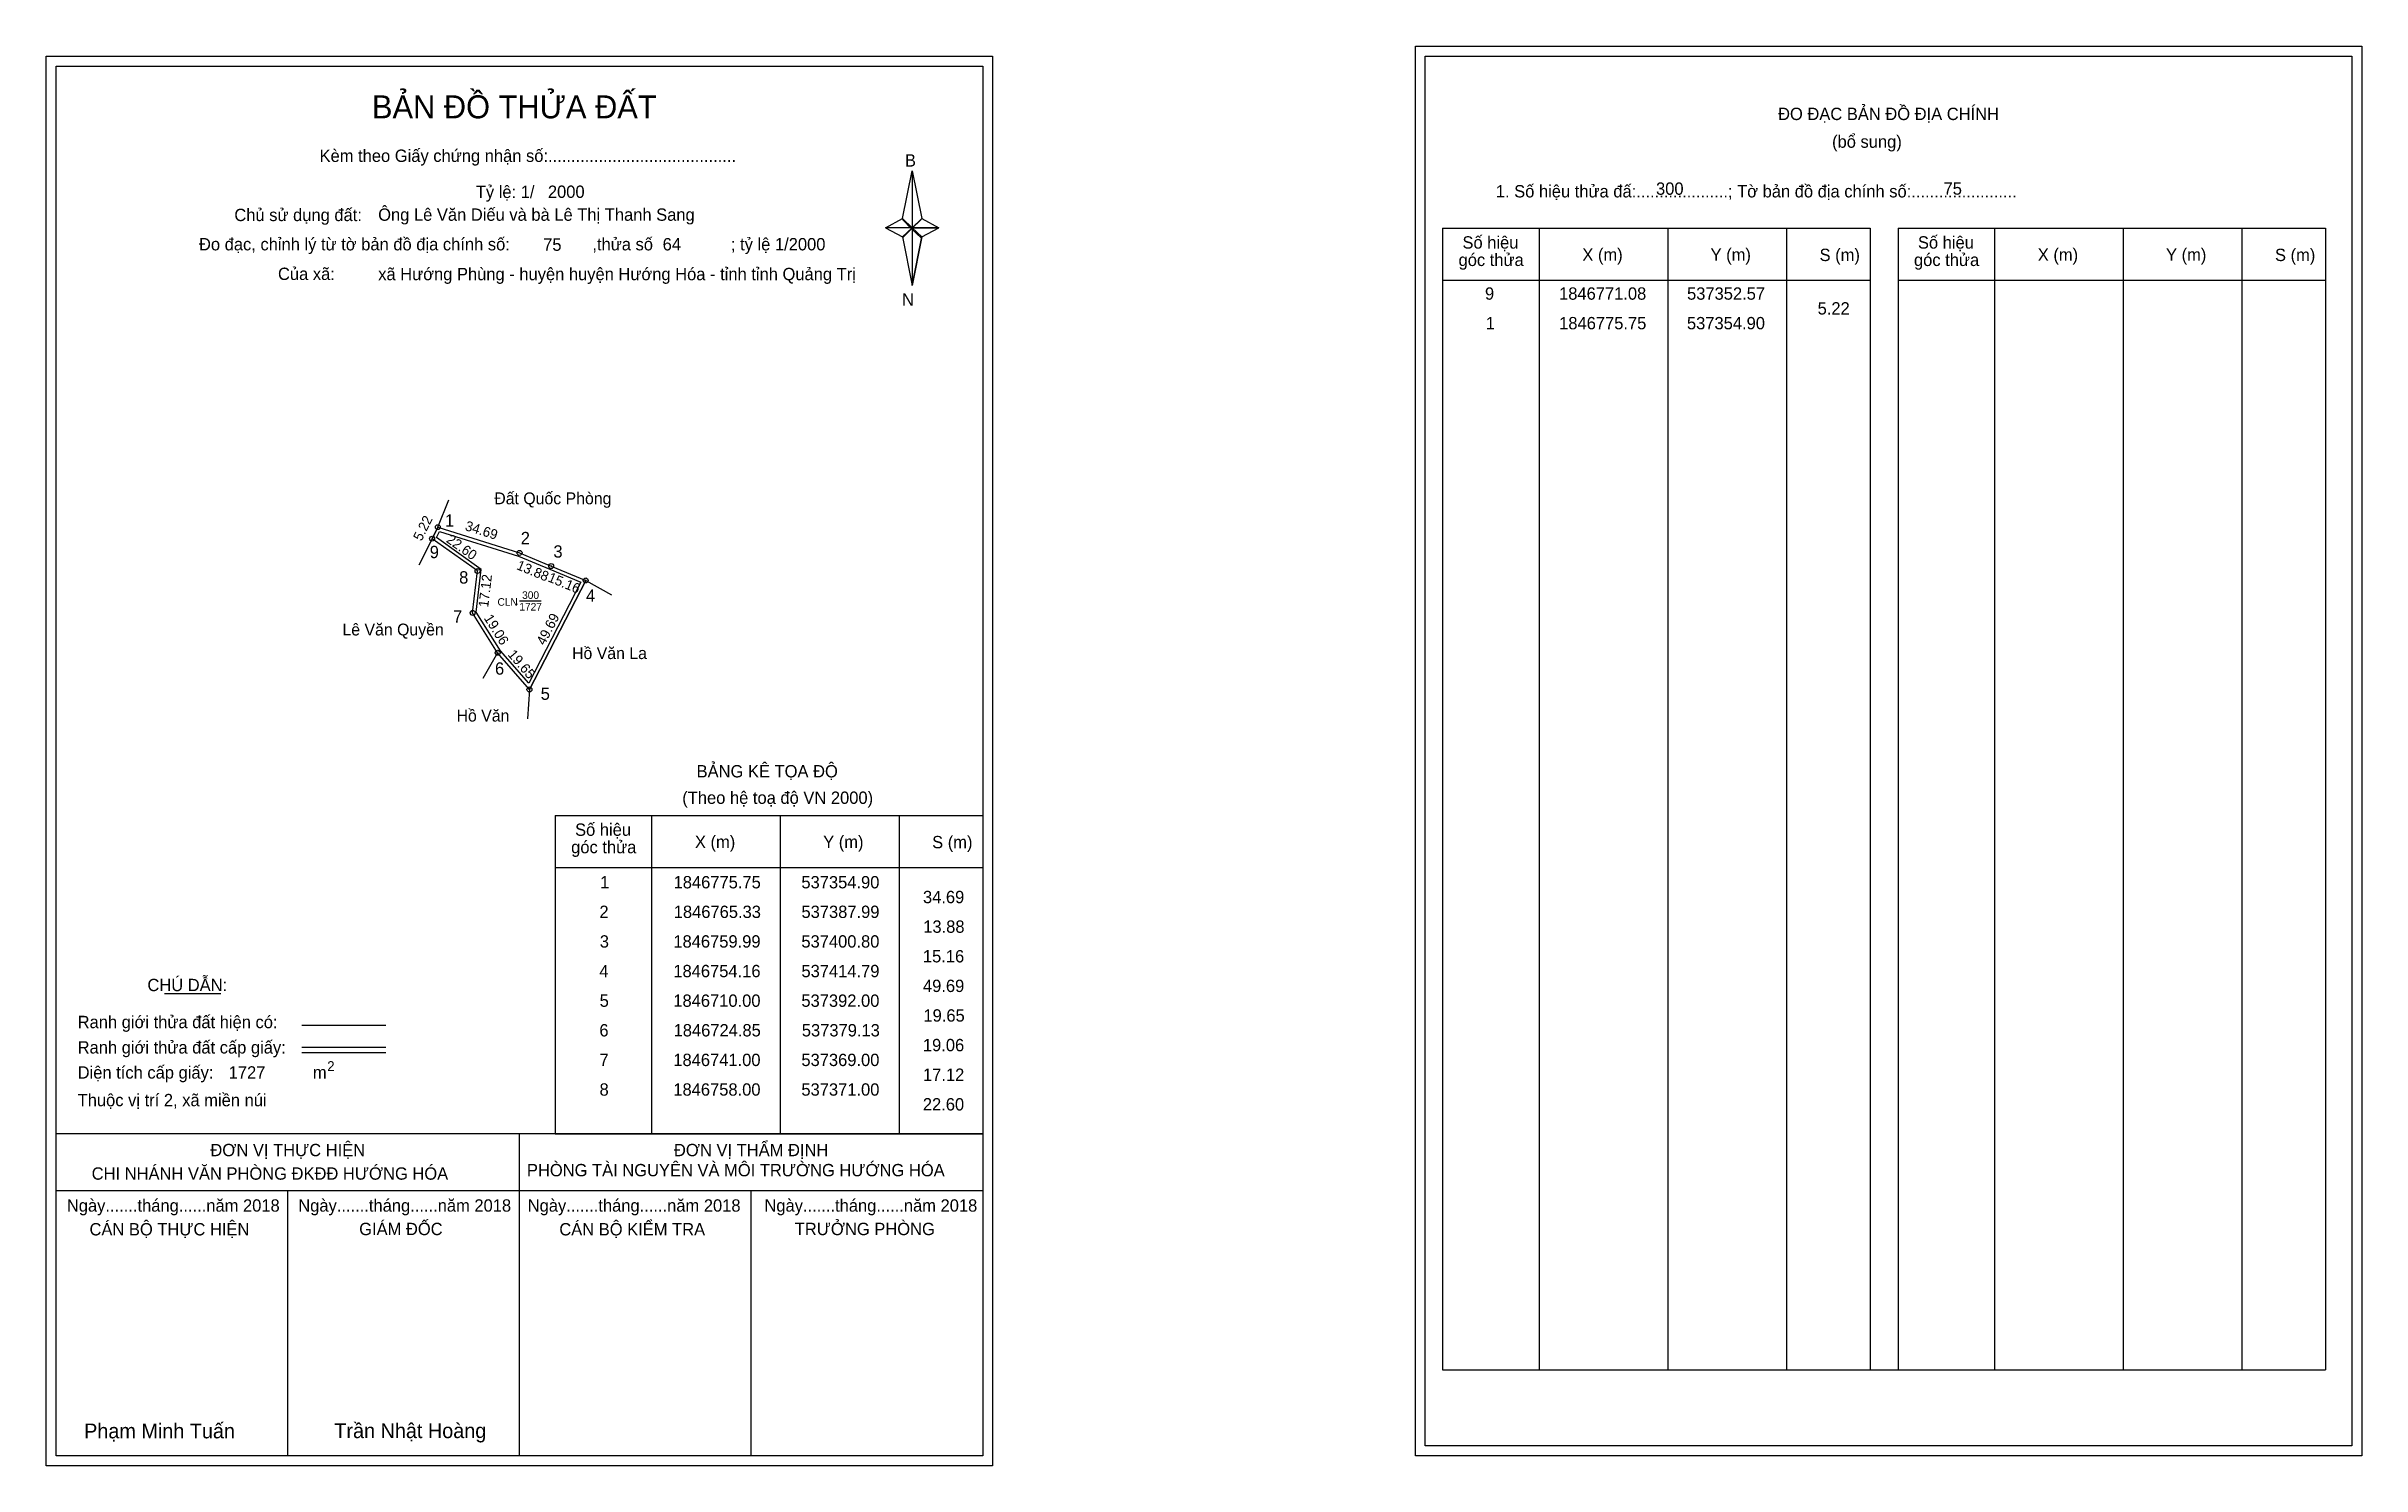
# Model space of a CAD drawing. Extents: x 537196 to 538134, y 1846395 to 1846971.
import ezdxf

# ---------------------------------------------------------------- set-up
doc = ezdxf.new("R2010")
doc.units = 0
for name, color, linetype in [('Level 1', 7, 'Continuous'), ('Level 10', 7, 'Continuous'), ('Level 11', 7, 'Continuous'), ('Level 13', 7, 'Continuous'), ('Level 27', 7, 'Continuous'), ('Level 3', 7, 'Continuous'), ('Level 49', 7, 'Continuous'), ('Level 53', 7, 'Continuous'), ('Level 55', 7, 'Continuous'), ('Level 6', 7, 'Continuous'), ('Level 60', 7, 'Continuous'), ('Level 63', 7, 'Continuous'), ('Level 9', 7, 'Continuous')]:
    doc.layers.add(name, color=color, linetype=linetype)

msp = doc.modelspace()

# ---------------------------------------------------------------- linework, layer by layer
at = {"layer": 'Level 1'}
for p, q in [((537754.92, 1846966.6), (537754.92, 1846966.6)), ((537200.27, 1846962.6), (537200.27, 1846962.6)), ((537543.12, 1846900.84), (537547.05, 1846920.12)), ((537547.05, 1846920.12), (537547.05, 1846897.07)), ((537547.05, 1846920.12), (537550.99, 1846900.84)), ((537536.23, 1846897.07), (537543.12, 1846900.84)), ((537543.12, 1846900.84), (537547.05, 1846897.07)), ((537546.76, 1846896.63), (537543.12, 1846900.4)), ((537550.69, 1846900.4), (537546.76, 1846896.63)), ((537546.76, 1846896.63), (537550.69, 1846900.4)), ((537550.99, 1846900.84), (537547.05, 1846897.07)), ((537547.05, 1846897.07), (537543.12, 1846893.39)), ((537546.76, 1846896.63), (537543.12, 1846892.95)), ((537543.12, 1846892.95), (537546.76, 1846896.63)), ((537543.12, 1846893.39), (537547.05, 1846873.67)), ((537550.69, 1846892.95), (537546.76, 1846896.63)), ((537547.05, 1846897.07), (537547.05, 1846873.67)), ((537547.05, 1846897.07), (537557.87, 1846897.07)), ((537547.05, 1846897.07), (537550.99, 1846893.39)), ((537550.99, 1846893.39), (537547.05, 1846873.67)), ((537550.99, 1846893.39), (537557.87, 1846897.07)), ((537761.98, 1846896.89), (537935.19, 1846896.89)), ((537801.16, 1846434.36), (537801.16, 1846896.89)), ((537853.31, 1846434.36), (537853.31, 1846896.89)), ((537901.25, 1846896.89), (537901.25, 1846434.36)), ((537935.19, 1846896.89), (537935.19, 1846434.36)), ((537946.5, 1846896.89), (538119.7, 1846896.89)), ((537985.68, 1846434.36), (537985.68, 1846896.89)), ((538037.82, 1846434.36), (538037.82, 1846896.89)), ((538085.77, 1846896.89), (538085.77, 1846434.36)), ((538119.7, 1846896.89), (538119.7, 1846434.36)), ((537761.98, 1846875.84), (537935.19, 1846875.84)), ((537946.5, 1846875.84), (538119.7, 1846875.84)), ((537402.46, 1846658.95), (537575.66, 1846658.95)), ((537441.64, 1846529.9), (537441.64, 1846658.95)), ((537493.78, 1846529.9), (537493.78, 1846658.95)), ((537541.73, 1846658.95), (537541.73, 1846529.9)), ((537402.46, 1846637.89), (537575.66, 1846637.89)), ((537244.11, 1846586.73), (537266.91, 1846586.73)), ((537299.84, 1846573.92), (537333.86, 1846573.92)), ((537299.84, 1846565.03), (537333.86, 1846565.03)), ((537299.84, 1846562.84), (537333.86, 1846562.84)), ((537413.93, 1846529.9), (537200.27, 1846529.9)), ((537575.66, 1846529.9), (537365.98, 1846529.9)), ((537387.97, 1846399.45), (537387.97, 1846529.9)), ((537402.46, 1846529.89), (537575.66, 1846529.89)), ((537575.67, 1846506.8), (537200.27, 1846506.8)), ((537294.12, 1846399.45), (537294.12, 1846506.8)), ((537481.82, 1846399.45), (537481.82, 1846506.8)), ((537761.98, 1846434.36), (538119.7, 1846434.36)), ((538130.32, 1846403.45), (538130.32, 1846403.45)), ((537575.66, 1846399.45), (537575.66, 1846399.45))]:
    msp.add_line(p, q, dxfattribs=at)
for points in [[(537543.12, 1846900.84), (537547.05, 1846920.12), (537547.05, 1846897.07)], [(537547.05, 1846897.07), (537550.99, 1846900.84), (537557.87, 1846897.07)], [(537536.23, 1846897.07), (537543.12, 1846893.39), (537547.05, 1846897.07)], [(537547.05, 1846897.07), (537547.05, 1846873.67), (537550.99, 1846893.39)]]:
    msp.add_lwpolyline(points, close=True, dxfattribs=at)
at = {"layer": 'Level 10'}
for p, q in [((537354.9, 1846775.75), (537352.57, 1846771.08)), ((537392, 1846710), (537414.79, 1846754.16))]:
    msp.add_line(p, q, dxfattribs=at)
for points in [[(537352.57, 1846771.08), (537354.9, 1846775.75), (537387.99, 1846765.33), (537400.8, 1846759.99), (537414.79, 1846754.16), (537392, 1846710), (537379.13, 1846724.85), (537369, 1846741), (537371, 1846758)], [(537354.36, 1846771.53), (537355.62, 1846774.06), (537387.51, 1846764.01), (537400.26, 1846758.7), (537412.85, 1846753.45), (537391.7, 1846712.48), (537380.26, 1846725.69), (537370.45, 1846741.33), (537372.49, 1846758.66)]]:
    msp.add_lwpolyline(points, close=True, dxfattribs=at)
msp.add_lwpolyline([(537354.9, 1846775.75), (537387.99, 1846765.33), (537400.8, 1846759.99)], dxfattribs=at)
at = {"layer": 'Level 11'}
for centre in [(537352.57, 1846771.08), (537352.57, 1846771.08), (537354.9, 1846775.75), (537387.99, 1846765.33), (537400.8, 1846759.99), (537371, 1846758), (537414.79, 1846754.16), (537369, 1846741), (537379.13, 1846724.85), (537392, 1846710)]:
    msp.add_circle(centre, 1, dxfattribs=at)
at = {"layer": 'Level 27'}
for p, q in [((537354.9, 1846775.75), (537359.38, 1846786.88)), ((537352.57, 1846771.08), (537347.2, 1846760.35)), ((537414.79, 1846754.16), (537425.28, 1846748.33)), ((537379.13, 1846724.85), (537373.18, 1846714.43)), ((537392, 1846710), (537391.19, 1846698.03))]:
    msp.add_line(p, q, dxfattribs=at)
at = {"layer": 'Level 3'}
for p, q in [((537761.98, 1846896.89), (537761.98, 1846434.36)), ((537946.5, 1846896.89), (537946.5, 1846434.36)), ((537402.46, 1846658.95), (537402.46, 1846529.9))]:
    msp.add_line(p, q, dxfattribs=at)
at = {"layer": 'Level 63'}
for points in [[(537196.27, 1846966.6), (537579.67, 1846966.6), (537579.67, 1846395.45), (537196.27, 1846395.45)], [(537750.92, 1846970.6), (538134.32, 1846970.6), (538134.32, 1846399.45), (537750.92, 1846399.45)], [(537754.92, 1846966.6), (538130.32, 1846966.6), (538130.32, 1846403.45), (537754.92, 1846403.45)], [(537200.27, 1846962.6), (537575.67, 1846962.6), (537575.67, 1846399.45), (537200.27, 1846399.45)]]:
    msp.add_lwpolyline(points, close=True, dxfattribs=at)
at = {"layer": 'Level 9'}
msp.add_line((537387.92, 1846745.86), (537396.8, 1846745.86), dxfattribs=at)

# ---------------------------------------------------------------- texts
at = {"layer": 'Level 1'}
for s, height, p in [('BẢN ĐỒ THỬA ĐẤT', 9.3313, (537328.2, 1846941.41)), ('ĐO ĐẠC BẢN ĐỒ ĐỊA CHÍNH', 5, (537897.87, 1846940.72)), ('Kèm theo Giấy chứng nhận số:.........................................', 5, (537306.97, 1846923.75)), ('(bổ sung)', 5, (537919.75, 1846929.48)), ('B', 5, (537544.14, 1846921.87)), ('1. Số hiệu thửa đấ:....................; Tờ bản đồ địa chính số:.......................', 5, (537783.53, 1846909.36)), ('Chủ sử dụng đất:', 5, (537272.45, 1846899.77)), ('Đo đạc, chỉnh lý từ tờ bản đồ địa chính số:                  ,thửa số                 ; tỷ lệ 1/2000', 5, (537258.13, 1846887.91)), ('Số hiệu', 5, (537770.01, 1846888.63)), ('Số hiệu', 5, (537954.53, 1846888.63)), ('Của xã:', 5, (537290.13, 1846875.91)), ('góc thửa', 5, (537768.43, 1846881.57)), ('X (m)', 5, (537818.58, 1846883.68)), ('Y (m)', 5, (537870.53, 1846883.68)), ('S (m)', 5, (537914.69, 1846883.58)), ('góc thửa', 5, (537952.94, 1846881.57)), ('X (m)', 5, (538003.09, 1846883.68)), ('Y (m)', 5, (538055.05, 1846883.68)), ('S (m)', 5, (538099.2, 1846883.58)), ('N', 5, (537542.94, 1846865.53)), ('BẢNG KÊ TỌA ĐỘ', 5, (537459.73, 1846674.35)), ('(Theo hệ toạ độ VN 2000)', 5, (537453.92, 1846663.63)), ('Số hiệu', 5, (537410.49, 1846650.68)), ('góc thửa', 5, (537408.91, 1846643.62)), ('X (m)', 5, (537459.05, 1846645.73)), ('Y (m)', 5, (537511.01, 1846645.73)), ('S (m)', 5, (537555.16, 1846645.63)), ('CHÚ DẪN:', 5, (537237.23, 1846587.74)), ('Ranh giới thửa đất hiện có:', 5, (537208.97, 1846572.74)), ('Ranh giới thửa đất cấp giấy:', 5, (537208.97, 1846562.46)), ('Diện tích cấp giấy:', 5, (537208.97, 1846552.3)), ('m', 5, (537304.28, 1846552.34)), ('2', 4, (537310.07, 1846555.36)), ('Thuộc vị trí 2, xã miền núi', 5, (537208.97, 1846541.1)), ('ĐƠN VỊ THỰC HIỆN', 5, (537262.74, 1846520.86)), ('ĐƠN VỊ THẨM ĐỊNH', 5, (537450.54, 1846520.86)), ('CHI NHÁNH VĂN PHÒNG ĐKĐĐ HƯỚNG HÓA', 5, (537214.65, 1846511.34)), ('PHÒNG TÀI NGUYÊN VÀ MÔI TRƯỜNG HƯỚNG HÓA', 5, (537390.99, 1846512.72)), ('Ngày.......tháng......năm 2018', 5, (537204.6, 1846498.39)), ('Ngày.......tháng......năm 2018', 5, (537298.35, 1846498.39)), ('Ngày.......tháng......năm 2018', 5, (537391.3, 1846498.39)), ('Ngày.......tháng......năm 2018', 5, (537487.21, 1846498.39)), ('CÁN BỘ THỰC HIỆN', 5, (537213.77, 1846488.76)), ('GIÁM ĐỐC', 5, (537323.03, 1846488.88)), ('CÁN BỘ KIỂM TRA', 5, (537404.11, 1846488.76)), ('TRƯỞNG PHÒNG', 5, (537499.49, 1846488.88)), ('Phạm Minh Tuấn', 6, (537211.59, 1846406.53)), ('Trần Nhật Hoàng', 6, (537312.97, 1846406.63))]:
    msp.add_text(s, height=height, dxfattribs=at).set_placement(p)
at = {"layer": 'Level 11'}
msp.add_text('Tỷ lệ: 1/', height=5, dxfattribs=at).set_placement((537370.28, 1846909.13))
at = {"layer": 'Level 13'}
for s, height, p in [('.', 3.07, (537386.49, 1846744.32)), ('1727', 3.072, (537387.92, 1846741.97)), ('300', 3.072, (537389.04, 1846746.68))]:
    msp.add_text(s, height=height, dxfattribs=at).set_placement(p)
at = {"layer": 'Level 3'}
msp.add_text('CLN', height=3.072, dxfattribs=at).set_placement((537379.06, 1846743.91))
at = {"layer": 'Level 49'}
for s, rotation, p in [('5.22', 63.48405, (537348.25, 1846769.83)), ('34.69', 342.52085, (537365.61, 1846774.62)), ('22.60', 324.6362, (537357.99, 1846769.93)), ('13.88', 337.37061, (537386.45, 1846758.82)), ('17.12', 83.29016, (537375.29, 1846743.11)), ('15.16', 337.37723, (537399.16, 1846753.9)), ('49.69', 62.70274, (537398.16, 1846727.6)), ('19.06', 302.09777, (537373.39, 1846738.9)), ('19.65', 310.91438, (537382.96, 1846724.01))]:
    msp.add_text(s, height=4, rotation=rotation, dxfattribs=at).set_placement(p)
at = {"layer": 'Level 53'}
for s, p in [('9', (537779.13, 1846867.92)), ('1846771.08', (537809.15, 1846867.92)), ('537352.57', (537860.99, 1846867.92)), ('5.22', (537913.9, 1846861.92)), ('1', (537779.43, 1846855.92)), ('1846775.75', (537809.18, 1846855.92)), ('537354.90', (537860.96, 1846855.92)), ('1', (537420.66, 1846629.39)), ('1846775.75', (537450.41, 1846629.39)), ('537354.90', (537502.18, 1846629.39)), ('34.69', (537551.44, 1846623.39)), ('2', (537420.36, 1846617.39)), ('1846765.33', (537450.47, 1846617.39)), ('537387.99', (537502.21, 1846617.39)), ('3', (537420.51, 1846605.39)), ('1846759.99', (537450.32, 1846605.39)), ('537400.80', (537502.18, 1846605.39)), ('13.88', (537551.55, 1846611.39)), ('15.16', (537551.41, 1846599.39)), ('4', (537420.33, 1846593.39)), ('1846754.16', (537450.31, 1846593.39)), ('537414.79', (537502.21, 1846593.39)), ('49.69', (537551.44, 1846587.39)), ('5', (537420.45, 1846581.39)), ('1846710.00', (537450.3, 1846581.39)), ('537392.00', (537502.18, 1846581.39)), ('6', (537420.34, 1846569.39)), ('1846724.85', (537450.41, 1846569.39)), ('537379.13', (537502.36, 1846569.39)), ('19.65', (537551.62, 1846575.39)), ('7', (537420.37, 1846557.39)), ('1846741.00', (537450.3, 1846557.39)), ('537369.00', (537502.18, 1846557.39)), ('19.06', (537551.41, 1846563.39)), ('17.12', (537551.44, 1846551.39)), ('8', (537420.41, 1846545.39)), ('1846758.00', (537450.3, 1846545.39)), ('537371.00', (537502.18, 1846545.39)), ('22.60', (537551.39, 1846539.39))]:
    msp.add_text(s, height=5, dxfattribs=at).set_placement(p)
at = {"layer": 'Level 55'}
for s, height, p in [('9', 0.8, (537352.3, 1846771.08)), ('0', 0.22, (537352.49, 1846770.86)), ('1', 0.8, (537354.68, 1846775.75)), ('0', 0.22, (537354.82, 1846775.53)), ('0', 0.22, (537354.82, 1846775.53)), ('2', 0.8, (537387.72, 1846765.33)), ('0', 0.22, (537387.91, 1846765.11)), ('0', 0.22, (537387.91, 1846765.11)), ('3', 0.8, (537400.55, 1846759.99)), ('0', 0.22, (537400.72, 1846759.77)), ('0', 0.22, (537400.72, 1846759.77)), ('8', 0.8, (537370.74, 1846758)), ('0', 0.22, (537370.92, 1846757.78)), ('4', 0.8, (537414.51, 1846754.16)), ('0', 0.22, (537414.71, 1846753.94)), ('0', 0.22, (537414.71, 1846753.94)), ('0', 0.22, (537414.71, 1846753.94)), ('0', 0.22, (537414.71, 1846753.94)), ('7', 0.8, (537368.73, 1846741)), ('0', 0.22, (537368.92, 1846740.78)), ('6', 0.8, (537378.86, 1846724.85)), ('0', 0.22, (537379.05, 1846724.63)), ('0', 0.22, (537379.05, 1846724.63)), ('5', 0.8, (537391.74, 1846710)), ('0', 0.22, (537391.92, 1846709.78)), ('0', 0.22, (537391.92, 1846709.78)), ('0', 0.22, (537391.92, 1846709.78))]:
    msp.add_text(s, height=height, dxfattribs=at).set_placement(p)
at = {"layer": 'Level 6'}
for s, p in [('2000', (537399.48, 1846909.17)), ('300', (537848.43, 1846910.44)), ('75', (537964.92, 1846910.48)), ('Ông Lê Văn Diếu và bà Lê Thị Thanh Sang', (537330.72, 1846899.9)), ('75', (537397.56, 1846887.73)), ('64', (537445.97, 1846887.89)), ('xã Hướng Phùng - huyện huyện Hướng Hóa - tỉnh tỉnh Quảng Trị', (537330.74, 1846875.82)), ('1727', (537270.15, 1846552.31))]:
    msp.add_text(s, height=5, dxfattribs=at).set_placement(p)
at = {"layer": 'Level 60'}
for s, p in [('Đất Quốc Phòng', (537377.76, 1846785.03)), ('Lê Văn Quyền', (537316.25, 1846731.87)), ('Hồ Văn La', (537409.27, 1846722.3)), ('Hồ Văn', (537362.47, 1846696.99))]:
    msp.add_text(s, height=4.8, dxfattribs=at).set_placement(p)
at = {"layer": 'Level 9'}
for s, p in [('1', (537357.8, 1846775.98)), ('2', (537388.49, 1846768.84)), ('9', (537351.61, 1846763.19)), ('3', (537401.72, 1846763.4)), ('8', (537363.52, 1846752.9)), ('4', (537414.92, 1846745.53)), ('7', (537361.08, 1846737.09)), ('6', (537378.05, 1846715.98)), ('5', (537396.56, 1846705.78))]:
    msp.add_text(s, height=5, dxfattribs=at).set_placement(p)

doc.saveas('drawing.dxf')
